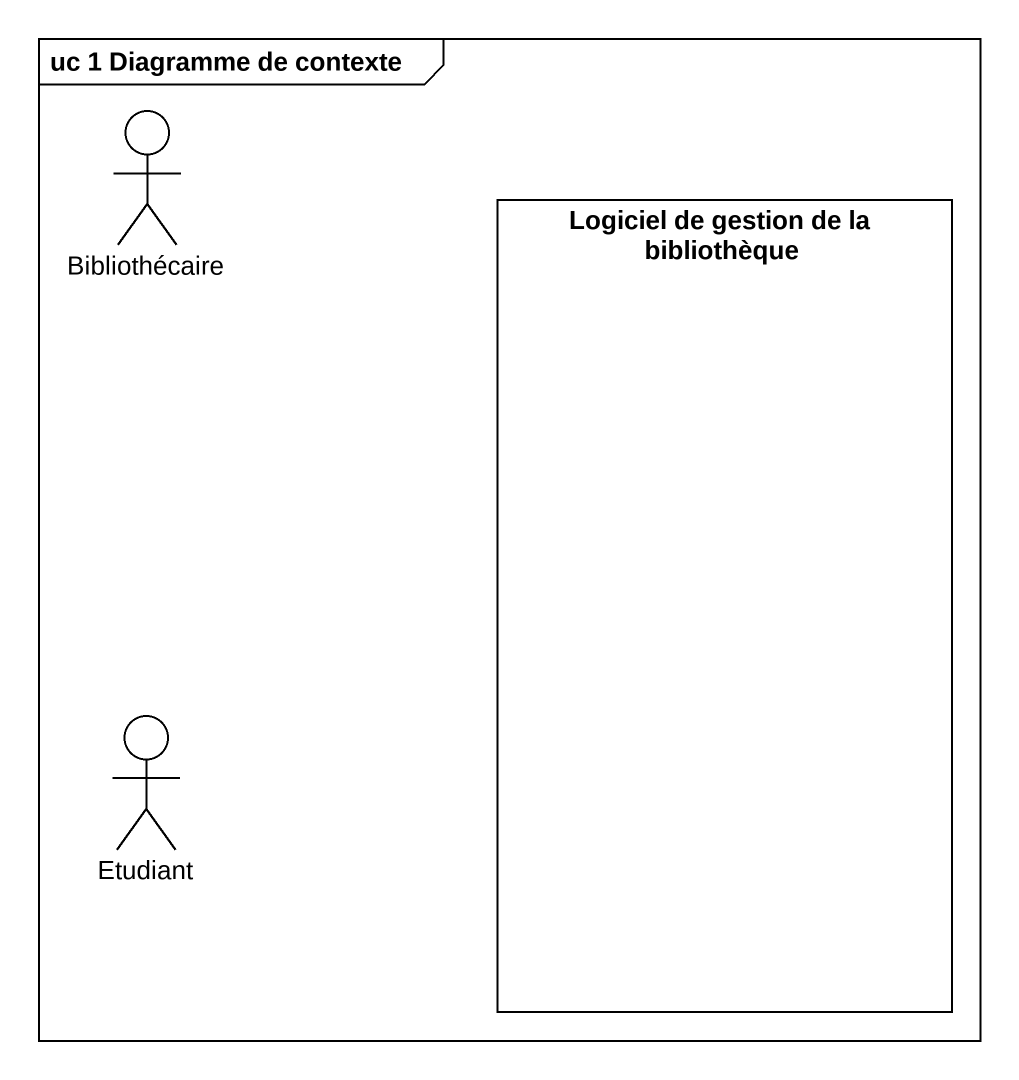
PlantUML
@startuml
mainframe uc 1 Diagramme de contexte
actor Bibliothécaire
rectangle "Logiciel de gestion de la bibliothèque" as Logiciel_de_gestion_de_la
actor Etudiant
@enduml
